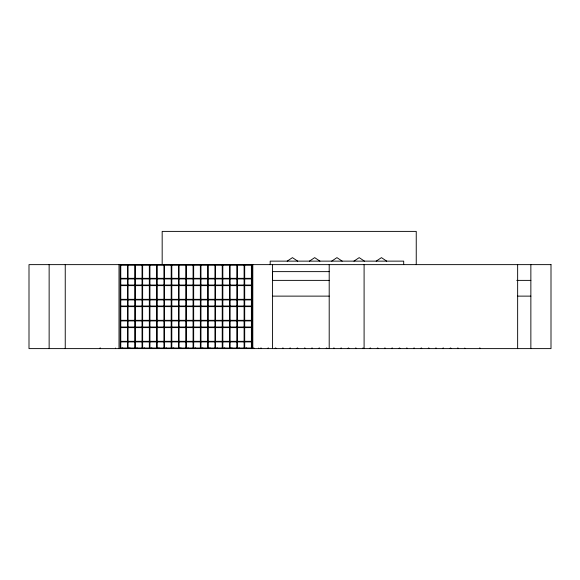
<?xml version="1.0" encoding="UTF-8"?>
<svg xmlns="http://www.w3.org/2000/svg" width="580" height="580" viewBox="0 0 580 580"><rect width="100%" height="100%" fill="white"/><g stroke="black" fill="none" stroke-linecap="round" stroke-linejoin="round"><path stroke-width="0.87" d="M287.194 261.13L292.443 257.636L297.692 261.13M309.445 261.13L314.693 257.636L319.942 261.13M331.695 261.13L336.944 257.636L342.193 261.13M353.945 261.13L359.194 257.636L364.443 261.13M376.195 261.13L381.444 257.636L386.693 261.13M120.763 265.212L127.469 265.212M128.057 265.212L134.763 265.212M135.343 265.212L142.049 265.212M142.637 265.212L149.343 265.212M149.923 265.212L156.629 265.212M157.216 265.212L163.922 265.212M164.502 265.212L171.209 265.212M171.796 265.212L178.502 265.212M179.082 265.212L185.788 265.212M186.376 265.212L193.082 265.212M193.662 265.212L200.368 265.212M200.956 265.212L207.662 265.212M208.242 265.212L214.948 265.212M215.535 265.212L222.242 265.212M222.821 265.212L229.528 265.212M230.115 265.212L236.821 265.212M237.401 265.212L244.107 265.212M244.695 265.212L251.401 265.212M329.201 271.629L272.52 271.629L272.52 280.379M120.763 278.335L127.469 278.335M128.057 278.335L134.763 278.335M135.343 278.335L142.049 278.335M142.637 278.335L149.343 278.335M149.923 278.335L156.629 278.335M157.216 278.335L163.922 278.335M164.502 278.335L171.209 278.335M171.796 278.335L178.502 278.335M179.082 278.335L185.788 278.335M186.376 278.335L193.082 278.335M193.662 278.335L200.368 278.335M200.956 278.335L207.662 278.335M208.242 278.335L214.948 278.335M215.535 278.335L222.242 278.335M222.821 278.335L229.528 278.335M230.115 278.335L236.821 278.335M237.401 278.335L244.107 278.335M244.695 278.335L251.401 278.335M120.763 278.922L127.469 278.922M128.057 278.922L134.763 278.922M135.343 278.922L142.049 278.922M142.637 278.922L149.343 278.922M149.923 278.922L156.629 278.922M157.216 278.922L163.922 278.922M164.502 278.922L171.209 278.922M171.796 278.922L178.502 278.922M179.082 278.922L185.788 278.922M186.376 278.922L193.082 278.922M193.662 278.922L200.368 278.922M200.956 278.922L207.662 278.922M208.242 278.922L214.948 278.922M215.535 278.922L222.242 278.922M222.821 278.922L229.528 278.922M230.115 278.922L236.821 278.922M237.401 278.922L244.107 278.922M244.695 278.922L251.401 278.922M272.571 280.379L329.201 280.379M516.758 280.379L530.86 280.379M120.763 285.041L127.469 285.041M128.057 285.041L134.763 285.041M135.343 285.041L142.049 285.041M142.637 285.041L149.343 285.041M149.923 285.041L156.629 285.041M157.216 285.041L163.922 285.041M164.502 285.041L171.209 285.041M171.796 285.041L178.502 285.041M179.082 285.041L185.788 285.041M186.376 285.041L193.082 285.041M193.662 285.041L200.368 285.041M200.956 285.041L207.662 285.041M208.242 285.041L214.948 285.041M215.535 285.041L222.242 285.041M222.821 285.041L229.528 285.041M230.115 285.041L236.821 285.041M237.401 285.041L244.107 285.041M244.695 285.041L251.401 285.041M120.763 285.628L127.469 285.628M128.057 285.628L134.763 285.628M135.343 285.628L142.049 285.628M142.637 285.628L149.343 285.628M149.923 285.628L156.629 285.628M157.216 285.628L163.922 285.628M164.502 285.628L171.209 285.628M171.796 285.628L178.502 285.628M179.082 285.628L185.788 285.628M186.376 285.628L193.082 285.628M193.662 285.628L200.368 285.628M200.956 285.628L207.662 285.628M208.242 285.628L214.948 285.628M215.535 285.628L222.242 285.628M222.821 285.628L229.528 285.628M230.115 285.628L236.821 285.628M237.401 285.628L244.107 285.628M244.695 285.628L251.401 285.628M272.571 296.126L329.201 296.126M517.404 296.126L530.86 296.126M120.763 299.331L127.469 299.331M128.057 299.331L134.763 299.331M135.343 299.331L142.049 299.331M142.637 299.331L149.343 299.331M149.923 299.331L156.629 299.331M157.216 299.331L163.922 299.331M164.502 299.331L171.209 299.331M171.796 299.331L178.502 299.331M179.082 299.331L185.788 299.331M186.376 299.331L193.082 299.331M193.662 299.331L200.368 299.331M200.956 299.331L207.662 299.331M208.242 299.331L214.948 299.331M215.535 299.331L222.242 299.331M222.821 299.331L229.528 299.331M230.115 299.331L236.821 299.331M237.401 299.331L244.107 299.331M244.695 299.331L251.401 299.331M120.763 299.911L127.469 299.911M128.057 299.911L134.763 299.911M135.343 299.911L142.049 299.911M142.637 299.911L149.343 299.911M149.923 299.911L156.629 299.911M157.216 299.911L163.922 299.911M164.502 299.911L171.209 299.911M171.796 299.911L178.502 299.911M179.082 299.911L185.788 299.911M186.376 299.911L193.082 299.911M193.662 299.911L200.368 299.911M200.956 299.911L207.662 299.911M208.242 299.911L214.948 299.911M215.535 299.911L222.242 299.911M222.821 299.911L229.528 299.911M230.115 299.911L236.821 299.911M237.401 299.911L244.107 299.911M244.695 299.911L251.401 299.911M120.763 306.037L127.469 306.037M128.057 306.037L134.763 306.037M135.343 306.037L142.049 306.037M142.637 306.037L149.343 306.037M149.923 306.037L156.629 306.037M157.216 306.037L163.922 306.037M164.502 306.037L171.209 306.037M171.796 306.037L178.502 306.037M179.082 306.037L185.788 306.037M186.376 306.037L193.082 306.037M193.662 306.037L200.368 306.037M200.956 306.037L207.662 306.037M208.242 306.037L214.948 306.037M215.535 306.037L222.242 306.037M222.821 306.037L229.528 306.037M230.115 306.037L236.821 306.037M237.401 306.037L244.107 306.037M244.695 306.037L251.401 306.037M120.763 306.624L127.469 306.624M128.057 306.624L134.763 306.624M135.343 306.624L142.049 306.624M142.637 306.624L149.343 306.624M149.923 306.624L156.629 306.624M157.216 306.624L163.922 306.624M164.502 306.624L171.209 306.624M171.796 306.624L178.502 306.624M179.082 306.624L185.788 306.624M186.376 306.624L193.082 306.624M193.662 306.624L200.368 306.624M200.956 306.624L207.662 306.624M208.242 306.624L214.948 306.624M215.535 306.624L222.242 306.624M222.821 306.624L229.528 306.624M230.115 306.624L236.821 306.624M237.401 306.624L244.107 306.624M244.695 306.624L251.401 306.624M120.763 320.327L127.469 320.327M128.057 320.327L134.763 320.327M135.343 320.327L142.049 320.327M142.637 320.327L149.343 320.327M149.923 320.327L156.629 320.327M157.216 320.327L163.922 320.327M164.502 320.327L171.209 320.327M171.796 320.327L178.502 320.327M179.082 320.327L185.788 320.327M186.376 320.327L193.082 320.327M193.662 320.327L200.368 320.327M200.956 320.327L207.662 320.327M208.242 320.327L214.948 320.327M215.535 320.327L222.242 320.327M222.821 320.327L229.528 320.327M230.115 320.327L236.821 320.327M237.401 320.327L244.107 320.327M244.695 320.327L251.401 320.327M120.763 320.907L127.469 320.907M128.057 320.907L134.763 320.907M135.343 320.907L142.049 320.907M142.637 320.907L149.343 320.907M149.923 320.907L156.629 320.907M157.216 320.907L163.922 320.907M164.502 320.907L171.209 320.907M171.796 320.907L178.502 320.907M179.082 320.907L185.788 320.907M186.376 320.907L193.082 320.907M193.662 320.907L200.368 320.907M200.956 320.907L207.662 320.907M208.242 320.907L214.948 320.907M215.535 320.907L222.242 320.907M222.821 320.907L229.528 320.907M230.115 320.907L236.821 320.907M237.401 320.907L244.107 320.907M244.695 320.907L251.401 320.907M120.763 327.033L127.469 327.033M128.057 327.033L134.763 327.033M135.343 327.033L142.049 327.033M142.637 327.033L149.343 327.033M149.923 327.033L156.629 327.033M157.216 327.033L163.922 327.033M164.502 327.033L171.209 327.033M171.796 327.033L178.502 327.033M179.082 327.033L185.788 327.033M186.376 327.033L193.082 327.033M193.662 327.033L200.368 327.033M200.956 327.033L207.662 327.033M208.242 327.033L214.948 327.033M215.535 327.033L222.242 327.033M222.821 327.033L229.528 327.033M230.115 327.033L236.821 327.033M237.401 327.033L244.107 327.033M244.695 327.033L251.401 327.033M120.763 327.613L127.469 327.613M128.057 327.613L134.763 327.613M135.343 327.613L142.049 327.613M142.637 327.613L149.343 327.613M149.923 327.613L156.629 327.613M157.216 327.613L163.922 327.613M164.502 327.613L171.209 327.613M171.796 327.613L178.502 327.613M179.082 327.613L185.788 327.613M186.376 327.613L193.082 327.613M193.662 327.613L200.368 327.613M200.956 327.613L207.662 327.613M208.242 327.613L214.948 327.613M215.535 327.613L222.242 327.613M222.821 327.613L229.528 327.613M230.115 327.613L236.821 327.613M237.401 327.613L244.107 327.613M244.695 327.613L251.401 327.613M120.763 341.323L127.469 341.323M128.057 341.323L134.763 341.323M135.343 341.323L142.049 341.323M142.637 341.323L149.343 341.323M149.923 341.323L156.629 341.323M157.216 341.323L163.922 341.323M164.502 341.323L171.209 341.323M171.796 341.323L178.502 341.323M179.082 341.323L185.788 341.323M186.376 341.323L193.082 341.323M193.662 341.323L200.368 341.323M200.956 341.323L207.662 341.323M208.242 341.323L214.948 341.323M215.535 341.323L222.242 341.323M222.821 341.323L229.528 341.323M230.115 341.323L236.821 341.323M237.401 341.323L244.107 341.323M244.695 341.323L251.401 341.323M120.763 341.903L127.469 341.903M128.057 341.903L134.763 341.903M135.343 341.903L142.049 341.903M142.637 341.903L149.343 341.903M149.923 341.903L156.629 341.903M157.216 341.903L163.922 341.903M164.502 341.903L171.209 341.903M171.796 341.903L178.502 341.903M179.082 341.903L185.788 341.903M186.376 341.903L193.082 341.903M193.662 341.903L200.368 341.903M200.956 341.903L207.662 341.903M208.242 341.903L214.948 341.903M215.535 341.903L222.242 341.903M222.821 341.903L229.528 341.903M230.115 341.903L236.821 341.903M237.401 341.903L244.107 341.903M244.695 341.903L251.401 341.903M120.763 348.029L127.469 348.029M128.057 348.029L134.763 348.029M135.343 348.029L142.049 348.029M142.637 348.029L149.343 348.029M149.923 348.029L156.629 348.029M157.216 348.029L163.922 348.029M164.502 348.029L171.209 348.029M171.796 348.029L178.502 348.029M179.082 348.029L185.788 348.029M186.376 348.029L193.082 348.029M193.662 348.029L200.368 348.029M200.956 348.029L207.662 348.029M208.242 348.029L214.948 348.029M215.535 348.029L222.242 348.029M222.821 348.029L229.528 348.029M230.115 348.029L236.821 348.029M237.401 348.029L244.107 348.029M244.695 348.029L251.401 348.029M530.86 264.632L530.86 348.609M517.643 264.632L517.643 348.609M480.015 348.029L480.015 348.609M479.725 348.029L479.725 348.609M464.819 348.029L464.819 348.609M458.113 348.029L458.113 348.609M457.533 348.029L457.533 348.609M450.827 348.029L450.827 348.609M450.239 348.029L450.239 348.609M443.533 348.029L443.533 348.609M442.953 348.029L442.953 348.609M436.247 348.029L436.247 348.609M435.66 348.029L435.66 348.609M428.953 348.029L428.953 348.609M428.373 348.029L428.373 348.609M421.667 348.029L421.667 348.609M421.08 348.029L421.08 348.609M416.244 264.632L416.244 231.391L162.175 231.391L162.175 264.632M414.374 348.029L414.374 348.609M413.794 348.029L413.794 348.609M407.087 348.029L407.087 348.609M406.5 348.029L406.5 348.609M403.695 264.632L403.695 261.13L270.193 261.13L270.193 264.632M399.794 348.029L399.794 348.609M399.214 348.029L399.214 348.609M392.508 348.029L392.508 348.609M391.921 348.029L391.921 348.609M385.214 348.029L385.214 348.609M384.634 348.029L384.634 348.609M377.928 348.029L377.928 348.609M377.341 348.029L377.341 348.609M370.635 348.029L370.635 348.609M370.055 348.029L370.055 348.609M364.095 264.632L364.095 348.609M363.348 348.029L363.348 348.609M362.761 348.029L362.761 348.609M356.055 348.029L356.055 348.609M355.475 348.029L355.475 348.609M348.769 348.029L348.769 348.609M348.181 348.029L348.181 348.609M341.475 348.029L341.475 348.609M340.895 348.029L340.895 348.609M334.189 348.029L334.189 348.609M333.601 348.029L333.601 348.609M329.201 264.632L329.201 348.609M326.895 348.029L326.895 348.609M326.315 348.029L326.315 348.609M319.609 348.029L319.609 348.609M319.022 348.029L319.022 348.609M312.315 348.029L312.315 348.609M311.736 348.029L311.736 348.609M305.029 348.029L305.029 348.609M304.442 348.029L304.442 348.609M297.736 348.029L297.736 348.609M297.156 348.029L297.156 348.609M290.45 348.029L290.45 348.609M289.862 348.029L289.862 348.609M283.156 348.029L283.156 348.609M282.576 348.029L282.576 348.609M275.87 348.029L275.87 348.609M275.282 348.029L275.282 348.609M272.571 264.632L272.571 348.609M268.576 348.029L268.576 348.609M267.996 348.029L267.996 348.609M261.29 348.029L261.29 348.609M260.703 348.029L260.703 348.609M258.687 348.029L258.687 348.609M253.996 348.029L253.996 348.609M253.417 348.029L253.417 348.609M252.8 264.632L252.8 348.609M251.981 264.632L251.981 348.609M251.401 264.632L251.401 348.609M246.71 348.029L246.71 348.609M246.123 348.029L246.123 348.609M244.695 264.632L244.695 348.609M244.107 264.632L244.107 348.609M239.417 348.029L239.417 348.609M238.837 348.029L238.837 348.609M237.401 264.632L237.401 348.609M236.821 264.632L236.821 348.609M232.13 348.029L232.13 348.609M231.543 348.029L231.543 348.609M230.115 264.632L230.115 348.609M229.528 264.632L229.528 348.609M224.837 348.029L224.837 348.609M224.257 348.029L224.257 348.609M222.821 264.632L222.821 348.609M222.242 264.632L222.242 348.609M217.551 348.029L217.551 348.609M216.963 348.029L216.963 348.609M215.535 264.632L215.535 348.609M214.948 264.632L214.948 348.609M210.257 348.029L210.257 348.609M209.677 348.029L209.677 348.609M208.242 264.632L208.242 348.609M207.662 264.632L207.662 348.609M202.971 348.029L202.971 348.609M202.384 348.029L202.384 348.609M200.956 264.632L200.956 348.609M200.368 264.632L200.368 348.609M195.677 348.029L195.677 348.609M195.097 348.029L195.097 348.609M193.662 264.632L193.662 348.609M193.082 264.632L193.082 348.609M188.391 348.029L188.391 348.609M187.804 348.029L187.804 348.609M186.376 264.632L186.376 348.609M185.788 264.632L185.788 348.609M181.098 348.029L181.098 348.609M180.518 348.029L180.518 348.609M179.082 264.632L179.082 348.609M178.502 264.632L178.502 348.609M173.811 348.029L173.811 348.609M173.224 348.029L173.224 348.609M171.796 264.632L171.796 348.609M171.209 264.632L171.209 348.609M166.518 348.029L166.518 348.609M165.938 348.029L165.938 348.609M164.502 264.632L164.502 348.609M163.922 264.632L163.922 348.609M159.232 348.029L159.232 348.609M158.644 348.029L158.644 348.609M157.216 264.632L157.216 348.609M156.629 264.632L156.629 348.609M151.938 348.029L151.938 348.609M151.358 348.029L151.358 348.609M149.923 264.632L149.923 348.609M149.343 264.632L149.343 348.609M144.652 348.029L144.652 348.609M144.065 348.029L144.065 348.609M142.637 264.632L142.637 348.609M142.049 264.632L142.049 348.609M137.358 348.029L137.358 348.609M136.778 348.029L136.778 348.609M135.343 264.632L135.343 348.609M134.763 264.632L134.763 348.609M130.072 348.029L130.072 348.609M129.485 348.029L129.485 348.609M128.057 264.632L128.057 348.609M127.469 264.632L127.469 348.609M122.779 348.029L122.779 348.609M122.199 348.029L122.199 348.609M120.763 264.632L120.763 348.609M120.183 264.632L120.183 348.609M119.016 264.632L119.016 348.609M115.493 348.029L115.493 348.609M100.289 348.029L100.289 348.609M99.992 348.029L99.992 348.609M65.243 264.632L65.243 348.609M49.14 264.632L49.14 348.609M551 264.632L29 264.632L29 348.609L551 348.609L551 264.632"/></g></svg>
